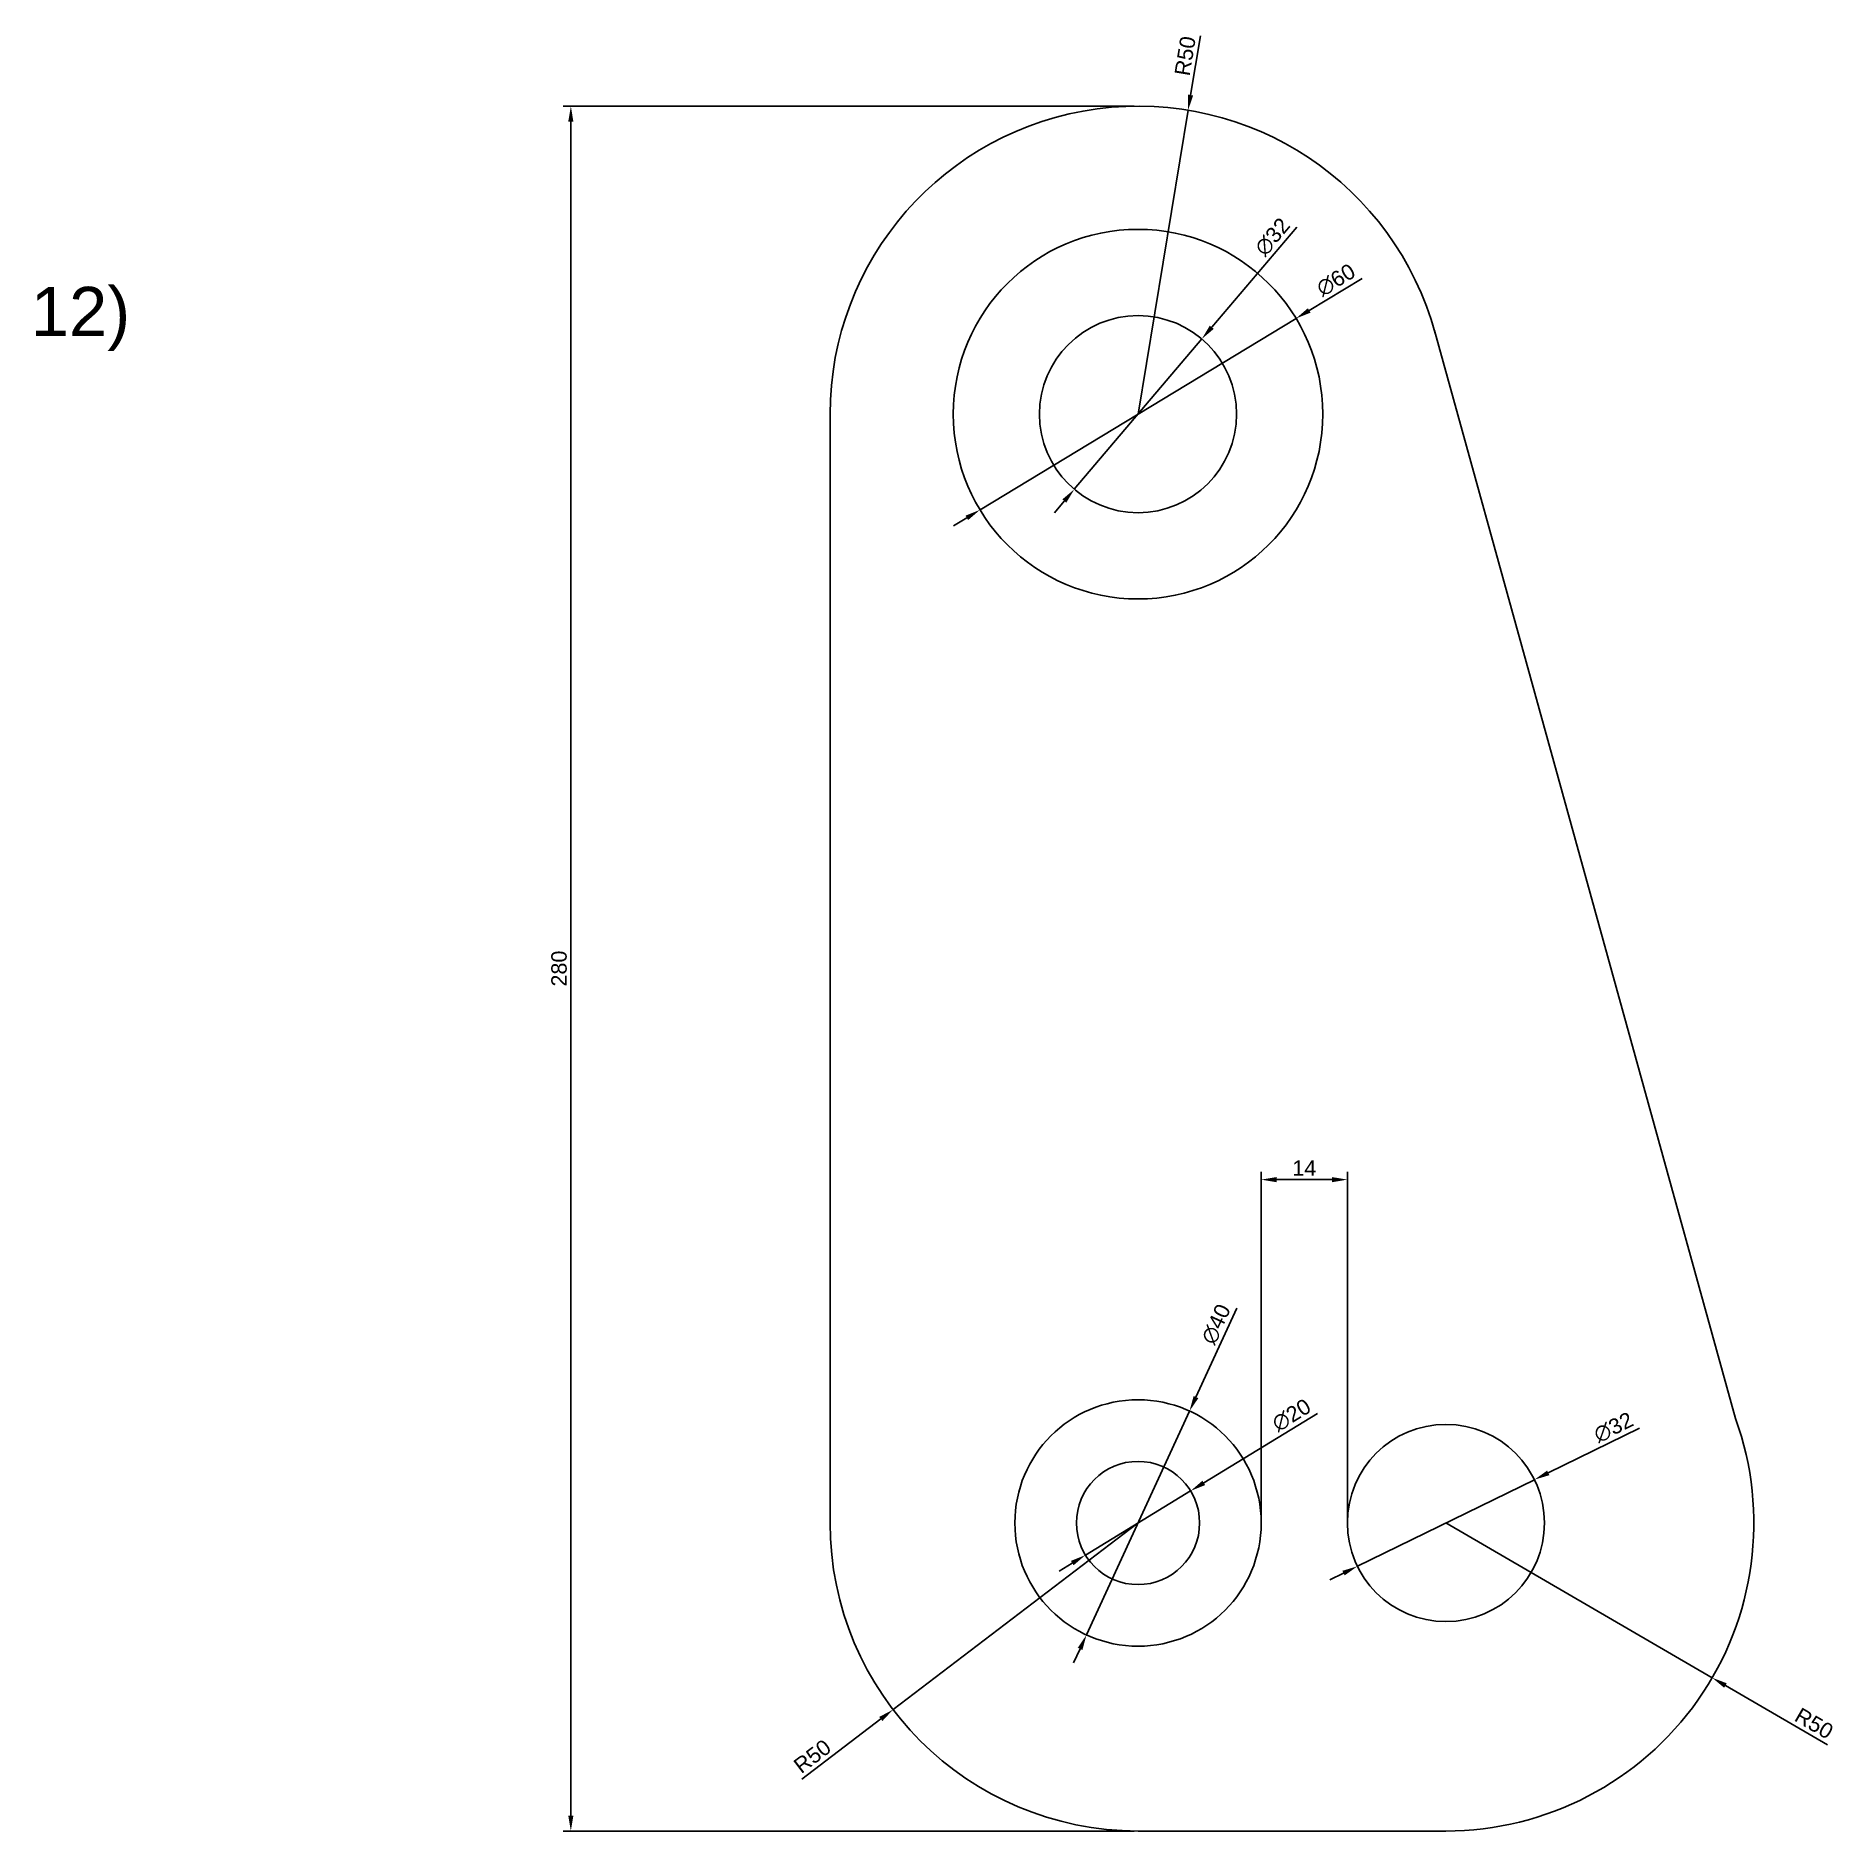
# Model space of a CAD drawing. Header units: millimetres. Extents: x 3354 to 3646, y 638 to 929.
import ezdxf

# ---------------------------------------------------------------- set-up
doc = ezdxf.new("R2010")
doc.units = ezdxf.units.MM
doc.styles.get("Standard").update_dxf_attribs({"font": 'arial.ttf'})
doc.dimstyles.new('ISO-25', dxfattribs={"dimtxt": 2.5, "dimasz": 2.5, "dimexe": 1.25, "dimexo": 0.625, "dimtad": 1, "dimtxsty": 'Standard', "dimcen": 2.5, "dimadec": 0, "dimazin": 0, "dimtfac": 1, "dimtmove": 0, "dimatfit": 3, "dimfxl": 1, "dimarcsym": 0})

# ---------------------------------------------------------------- blocks, each defined once
blk = doc.blocks.new('*D1')
at = {"color": 0, "lineweight": -2, "transparency": 16777216}
for p, q in [((3569.09, 889.57), (3560.5, 884.37)), ((3507.04, 852), (3558.36, 883.08)), ((3504.9, 850.71), (3502.76, 849.41))]:
    blk.add_line(p, q, dxfattribs=at)
at = {"color": 0, "transparency": 16777216}
for points in [[(3560.28, 884.73), (3560.72, 884.02), (3558.36, 883.08)], [(3504.68, 851.06), (3505.11, 850.35), (3507.04, 852)]]:
    blk.add_solid(points, dxfattribs=at)
at = {"layer": 'Defpoints', "color": 0, "transparency": 16777216}
for p in [(3558.36, 883.08), (3507.04, 852)]:
    blk.add_point(p, dxfattribs=at)
at = {"color": 0, "transparency": 16777216, "insert": (3564.84, 889.31), "char_height": 2.5, "attachment_point": 5, "rotation": 31.195}
blk.add_mtext('∅60', dxfattribs=at)
blk = doc.blocks.new('*D2')
at = {"color": 0, "lineweight": -2, "transparency": 16777216}
for p, q in [((3558.47, 897.91), (3544.67, 881.64)), ((3522.35, 855.34), (3543.05, 879.74)), ((3520.73, 853.43), (3519.11, 851.53))]:
    blk.add_line(p, q, dxfattribs=at)
at = {"color": 0, "transparency": 16777216}
for points in [[(3544.35, 881.91), (3544.99, 881.38), (3543.05, 879.74)], [(3520.41, 853.7), (3521.05, 853.17), (3522.35, 855.34)]]:
    blk.add_solid(points, dxfattribs=at)
at = {"layer": 'Defpoints', "color": 0, "transparency": 16777216}
for p in [(3543.05, 879.74), (3522.35, 855.34)]:
    blk.add_point(p, dxfattribs=at)
at = {"color": 0, "transparency": 16777216, "insert": (3554.54, 896.32), "char_height": 2.5, "attachment_point": 5, "rotation": 49.6791}
blk.add_mtext('∅32', dxfattribs=at)
blk = doc.blocks.new('*D3')
at = {"color": 0, "lineweight": -2, "transparency": 16777216}
for p, q in [((3542.82, 928.93), (3541.24, 919.34)), ((3532.7, 867.54), (3540.83, 916.87))]:
    blk.add_line(p, q, dxfattribs=at)
at = {"color": 0, "transparency": 16777216}
blk.add_solid([(3540.83, 919.41), (3541.65, 919.27), (3540.83, 916.87)], dxfattribs=at)
at = {"layer": 'Defpoints', "color": 0, "transparency": 16777216}
for p in [(3540.83, 916.87), (3532.7, 867.54)]:
    blk.add_point(p, dxfattribs=at)
at = {"color": 0, "transparency": 16777216, "insert": (3540.36, 925.68), "char_height": 2.5, "attachment_point": 5, "rotation": 80.636}
blk.add_mtext('R50', dxfattribs=at)
blk = doc.blocks.new('*D4')
at = {"color": 0, "lineweight": -2, "transparency": 16777216}
for p, q in [((3548.75, 722.41), (3542.11, 707.98)), ((3524.33, 669.37), (3541.06, 705.71)), ((3523.29, 667.1), (3522.24, 664.83))]:
    blk.add_line(p, q, dxfattribs=at)
at = {"color": 0, "transparency": 16777216}
for points in [[(3541.73, 708.15), (3542.49, 707.8), (3541.06, 705.71)], [(3522.91, 667.28), (3523.67, 666.93), (3524.33, 669.37)]]:
    blk.add_solid(points, dxfattribs=at)
at = {"layer": 'Defpoints', "color": 0, "transparency": 16777216}
for p in [(3541.06, 705.71), (3524.33, 669.37)]:
    blk.add_point(p, dxfattribs=at)
at = {"color": 0, "transparency": 16777216, "insert": (3545.39, 719.81), "char_height": 2.5, "attachment_point": 5, "rotation": 65.2776}
blk.add_mtext('∅40', dxfattribs=at)
blk = doc.blocks.new('*D5')
at = {"color": 0, "lineweight": -2, "transparency": 16777216}
for p, q in [((3561.87, 705.32), (3543.37, 694.05)), ((3524.16, 682.33), (3541.24, 692.75)), ((3522.03, 681.03), (3519.89, 679.73))]:
    blk.add_line(p, q, dxfattribs=at)
at = {"color": 0, "transparency": 16777216}
for points in [[(3543.16, 694.4), (3543.59, 693.69), (3541.24, 692.75)], [(3521.81, 681.39), (3522.24, 680.68), (3524.16, 682.33)]]:
    blk.add_solid(points, dxfattribs=at)
at = {"layer": 'Defpoints', "color": 0, "transparency": 16777216}
for p in [(3541.24, 692.75), (3524.16, 682.33)]:
    blk.add_point(p, dxfattribs=at)
at = {"color": 0, "transparency": 16777216, "insert": (3557.62, 705.04), "char_height": 2.5, "attachment_point": 5, "rotation": 31.3693}
blk.add_mtext('∅20', dxfattribs=at)
blk = doc.blocks.new('*D6')
at = {"color": 0, "lineweight": -2, "transparency": 16777216}
for p, q in [((3614.15, 702.93), (3599.32, 695.67)), ((3568.33, 680.51), (3597.07, 694.57)), ((3566.08, 679.41), (3563.84, 678.31))]:
    blk.add_line(p, q, dxfattribs=at)
at = {"color": 0, "transparency": 16777216}
for points in [[(3599.13, 696.04), (3599.5, 695.3), (3597.07, 694.57)], [(3565.9, 679.78), (3566.26, 679.04), (3568.33, 680.51)]]:
    blk.add_solid(points, dxfattribs=at)
at = {"layer": 'Defpoints', "color": 0, "transparency": 16777216}
for p in [(3597.07, 694.57), (3568.33, 680.51)]:
    blk.add_point(p, dxfattribs=at)
at = {"color": 0, "transparency": 16777216, "insert": (3609.91, 703.05), "char_height": 2.5, "attachment_point": 5, "rotation": 26.0698}
blk.add_mtext('∅32', dxfattribs=at)
blk = doc.blocks.new('*D7')
at = {"color": 0, "lineweight": -2, "transparency": 16777216}
for p, q in [((3532.7, 687.54), (3492.92, 657.24)), ((3478.1, 645.96), (3490.93, 655.73))]:
    blk.add_line(p, q, dxfattribs=at)
at = {"color": 0, "transparency": 16777216}
blk.add_solid([(3490.68, 656.06), (3491.19, 655.4), (3492.92, 657.24)], dxfattribs=at)
at = {"layer": 'Defpoints', "color": 0, "transparency": 16777216}
for p in [(3532.7, 687.54), (3492.92, 657.24)]:
    blk.add_point(p, dxfattribs=at)
at = {"color": 0, "transparency": 16777216, "insert": (3479.82, 649.66), "char_height": 2.5, "attachment_point": 5, "rotation": 37.2936}
blk.add_mtext('R50', dxfattribs=at)
blk = doc.blocks.new('*D8')
at = {"color": 0, "lineweight": -2, "transparency": 16777216}
for p, q in [((3582.7, 687.54), (3625.93, 662.42)), ((3644.65, 651.54), (3628.09, 661.16))]:
    blk.add_line(p, q, dxfattribs=at)
at = {"color": 0, "transparency": 16777216}
blk.add_solid([(3628.3, 661.52), (3627.88, 660.8), (3625.93, 662.42)], dxfattribs=at)
at = {"layer": 'Defpoints', "color": 0, "transparency": 16777216}
for p in [(3582.7, 687.54), (3625.93, 662.42)]:
    blk.add_point(p, dxfattribs=at)
at = {"color": 0, "transparency": 16777216, "insert": (3642.48, 655), "char_height": 2.5, "attachment_point": 5, "rotation": 329.8392}
blk.add_mtext('R50', dxfattribs=at)
blk = doc.blocks.new('*D9')
at = {"color": 0, "lineweight": -2, "transparency": 16777216}
for p, q in [((3552.7, 688.16), (3552.7, 744.53)), ((3555.2, 743.28), (3564.2, 743.28)), ((3566.7, 688.16), (3566.7, 744.53))]:
    blk.add_line(p, q, dxfattribs=at)
at = {"color": 0, "transparency": 16777216}
for points in [[(3555.2, 743.69), (3555.2, 742.86), (3552.7, 743.28)], [(3564.2, 743.69), (3564.2, 742.86), (3566.7, 743.28)]]:
    blk.add_solid(points, dxfattribs=at)
at = {"layer": 'Defpoints', "color": 0, "transparency": 16777216}
for p in [(3566.7, 743.28), (3552.7, 687.54), (3566.7, 687.54)]:
    blk.add_point(p, dxfattribs=at)
at = {"color": 0, "transparency": 16777216, "insert": (3559.7, 745.16), "char_height": 2.5, "attachment_point": 5}
blk.add_mtext('14', dxfattribs=at)
blk = doc.blocks.new('*D10')
at = {"color": 0, "lineweight": -2, "transparency": 16777216}
for p, q in [((3532.07, 917.54), (3439.35, 917.54)), ((3440.6, 640.04), (3440.6, 915.04)), ((3532.07, 637.54), (3439.35, 637.54))]:
    blk.add_line(p, q, dxfattribs=at)
at = {"color": 0, "transparency": 16777216}
for points in [[(3440.18, 915.04), (3441.01, 915.04), (3440.6, 917.54)], [(3440.18, 640.04), (3441.01, 640.04), (3440.6, 637.54)]]:
    blk.add_solid(points, dxfattribs=at)
at = {"layer": 'Defpoints', "color": 0, "transparency": 16777216}
for p in [(3440.6, 917.54), (3532.7, 917.54), (3532.7, 637.54)]:
    blk.add_point(p, dxfattribs=at)
at = {"color": 0, "transparency": 16777216, "insert": (3438.69, 777.54), "char_height": 2.5, "attachment_point": 5, "rotation": 90}
blk.add_mtext('280', dxfattribs=at)

msp = doc.modelspace()

# ---------------------------------------------------------------- linework, layer by layer
for p, q in [((3629.741, 704.484), (3580.823, 881.109)), ((3482.699, 867.54), (3482.699, 687.54)), ((3582.699, 687.54), (3582.699, 687.54)), ((3582.699, 687.54), (3582.699, 687.54)), ((3582.699, 687.54), (3582.699, 687.54)), ((3582.699, 687.54), (3582.699, 687.54)), ((3532.699, 637.54), (3582.699, 637.54))]:
    msp.add_line(p, q)
for centre, radius in [((3532.699, 867.54), 30), ((3532.699, 867.54), 16), ((3532.699, 687.54), 20), ((3582.699, 687.54), 16), ((3532.699, 687.54), 10)]:
    msp.add_circle(centre, radius)
for centre, start, end in [((3532.699, 867.54), 15.21447, 180), ((3582.699, 687.54), 270, 19.80924), ((3532.699, 687.54), 180, 270)]:
    msp.add_arc(centre, 50, start, end)

# ---------------------------------------------------------------- texts
at = {"insert": (3352.893, 888.201), "char_height": 8, "attachment_point": 1}
msp.add_mtext_dynamic_manual_height_columns('12)', width=79.85375, gutter_width=12.5, heights=[0], dxfattribs=at)

# ---------------------------------------------------------------- dimensions: what is measured, and where the dimension line sits
dim = msp.add_radius_dim(center=(3532.699, 867.54), mpoint=(3540.835, 916.874), dimstyle='ISO-25')
dim.commit()
dim.dimension.update_dxf_attribs({"geometry": '*D3', "text_midpoint": (3540.359, 925.676)})
dim = msp.add_linear_dim(base=(3440.596, 917.54), p1=(3532.699, 637.54), p2=(3532.699, 917.54), angle=90, dimstyle='ISO-25')
dim.commit()
dim.dimension.update_dxf_attribs({"geometry": '*D10', "text_midpoint": (3438.694, 777.54)})
for p1, p2, picture, middle in [((3522.346, 855.341), (3543.052, 879.739), '*D2', (3556.039, 895.041)), ((3524.335, 669.373), (3541.064, 705.707), '*D4', (3547.177, 718.985)), ((3524.161, 682.334), (3541.238, 692.745), '*D5', (3558.645, 703.358)), ((3568.327, 680.508), (3597.072, 694.571), '*D6', (3610.773, 701.275))]:
    dim = msp.add_diameter_dim_2p(p1=p1, p2=p2, dimstyle='ISO-25')
    dim.commit()
    dim.dimension.update_dxf_attribs({"geometry": picture, "text_midpoint": middle, "dimtype": 163})
dim = msp.add_diameter_dim_2p(p1=(3507.037, 852.001), p2=(3558.362, 883.078), dimstyle='ISO-25')
dim.commit()
dim.dimension.update_dxf_attribs({"geometry": '*D1', "text_midpoint": (3564.844, 889.308)})
dim = msp.add_linear_dim(base=(3566.699, 743.276), p1=(3552.699, 687.54), p2=(3566.699, 687.54), dimstyle='ISO-25')
dim.commit()
dim.dimension.update_dxf_attribs({"geometry": '*D9', "text_midpoint": (3559.699, 745.156)})
for center, mpoint, picture, middle in [((3532.699, 687.54), (3492.922, 657.245), '*D7', (3480.975, 648.145)), ((3582.699, 687.54), (3625.93, 662.418), '*D8', (3641.529, 653.354))]:
    dim = msp.add_radius_dim(center=center, mpoint=mpoint, dimstyle='ISO-25')
    dim.commit()
    dim.dimension.update_dxf_attribs({"geometry": picture, "text_midpoint": middle, "dimtype": 164})

doc.saveas('drawing.dxf')
